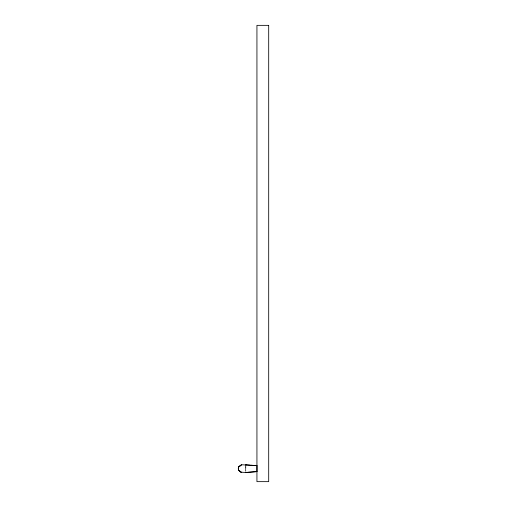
<?xml version="1.0" encoding="UTF-8"?>
<svg xmlns="http://www.w3.org/2000/svg" width="507" height="507" viewBox="0 0 507 507"><rect width="100%" height="100%" fill="white"/><g stroke="black" fill="none" stroke-linecap="round" stroke-linejoin="round"><path stroke-width="0.38" stroke-dasharray="2.54 1.9" d="M245.819 470.103L245.819 467.036M245.87 466.053L245.87 471.155M245.819 465.122L245.819 471.155"/><path stroke-width="0.76" d="M238.588 467.036L241.668 464.767L256.998 465.641L256.998 471.599L245.87 472.48L240.825 472.156L238.524 470.103L238.303 468.563L238.524 467.036L241.674 464.767M240.755 465.122L238.524 467.036L238.366 468.563L238.588 470.103L241.725 472.48M256.935 471.599L245.832 472.48L245.819 472.156M250.984 465.204L256.935 465.641M250.243 465.153L245.832 464.767L245.819 465.122M240.825 472.156L238.524 470.103M245.87 464.767L245.87 465.122M245.87 472.156L245.87 472.48M268.697 25.35L256.935 25.35L256.935 481.65L268.697 481.65L268.697 25.35"/></g></svg>
